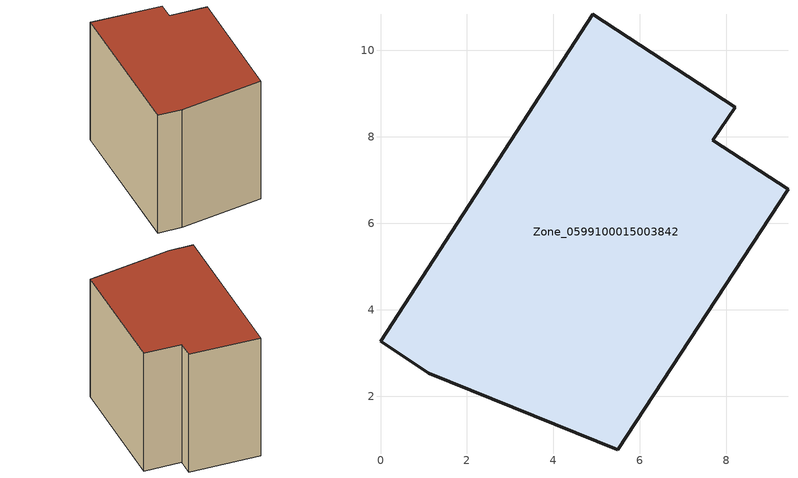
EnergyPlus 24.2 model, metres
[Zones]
Zone_0599100015003842
 floor ground (C_G): 4.91,10.84 8.2,8.69 7.69,7.92 9.42,6.78 5.49,0.76 1.12,2.54 0,3.27 z0.84
 wall outside (C_F): 8.2,8.69 4.91,10.84 0,3.27 1.12,2.54 5.49,0.76 9.42,6.78 7.69,7.92 8.2,8.69 z0.84:8.02
 roof outside (C_R): 5.49,0.76 9.42,6.78 7.69,7.92 8.2,8.69 4.91,10.84 0,3.27 1.12,2.54 z8.02
[BUILDING]
Pand.0599100015003842: North Axis=0; Terrain=City; Loads Convergence Tolerance Value=0.04; Temperature Convergence Tolerance Value=0.4; Solar Distribution=FullExterior; Maximum Number of Warmup Days=25; Minimum Number of Warmup Days=1
[Site:Location]
Rotterdam.The.Hague.AP_ZH_NLD Design_Conditions: Latitude=51.96; Longitude=4.45; Time Zone=1; Elevation=-4.5
[SITE:GROUNDTEMPERATURE:BUILDINGSURFACE]
18, 18, 18, 18, 18, 18, 18, 18, 18, 18, 18, 18
[MATERIAL] Thermal Absorptance=0.9; Solar Absorptance=0.7; Visible Absorptance=0.7
Name | Roughness | Thickness | Conductivity | Density | Specific Heat
G.TI.1965-1974 | MediumSmooth | 0.15 | 0.882353 | 540 | 1210
F.TI.1965-1974 | Rough | 0.3 | 0.697674 | 1920 | 840
R.TI.1965-1974 | MediumRough | 0.2 | 0.232558 | 1500 | 1000
[CONSTRUCTION]
C_G: G.TI.1965-1974
C_F: F.TI.1965-1974
C_R: R.TI.1965-1974
[ZONE]
Zone_0599100015003842: Type=1; Multiplier=1; Ceiling Height=Autocalculate; Volume=Autocalculate; Floor Area=autocalculate; Part of Total Floor Area=Yes
[ZONEINFILTRATION:DESIGNFLOWRATE]
Infil_Zone_0599100015003842: Zone or ZoneList or Space or SpaceList=Zone_0599100015003842; Schedule=AlwaysOn; Design Flow Rate Calculation Method=Flow/Area; Flow Rate per Floor Area=0.003; Constant Term Coefficient=1; Temperature Term Coefficient=0; Velocity Term Coefficient=0; Velocity Squared Term Coefficient=0
[HVACTEMPLATE:ZONE:IDEALLOADSAIRSYSTEM]
Zone_0599100015003842: Maximum Heating Supply Air Temperature=50; Minimum Cooling Supply Air Temperature=13; Maximum Heating Supply Air Humidity Ratio=0.0156; Minimum Cooling Supply Air Humidity Ratio=0.0077; Heating Limit=NoLimit; Cooling Limit=NoLimit; Dehumidification Control Type=ConstantSensibleHeatRatio; Cooling Sensible Heat Ratio=0.7; Dehumidification Setpoint=60; Humidification Control Type=None; Humidification Setpoint=30; Outdoor Air Method=None; Outdoor Air Flow Rate per Person=0.00944; Outdoor Air Flow Rate per Zone Floor Area=0; Outdoor Air Flow Rate per Zone=0; Demand Controlled Ventilation Type=None; Outdoor Air Economizer Type=NoEconomizer; Heat Recovery Type=None; Sensible Heat Recovery Effectiveness=0.7; Latent Heat Recovery Effectiveness=0.65
[ZONECONTROL:THERMOSTAT]
ThermostatControl_Zone_0599100015003842: Zone or ZoneList=Zone_0599100015003842; Control Type Schedule=DualSetpointControlType; Control 1=Thermostat_Zone_0599100015003842; Temperature Difference Between Cutout And Setpoint=0
[THERMOSTATSETPOINT:DUALSETPOINT]
Thermostat_Zone_0599100015003842: Heating Setpoint Temperature Schedule=HeatingSetpoint_Zone_0599100015003842; Cooling Setpoint Temperature Schedule=CoolingSetpoint_Zone_0599100015003842
[SCHEDULE:COMPACT]
HeatingSetpoint_Zone_0599100015003842: Through: 12/31, For: AllDays, Until: 24:00, 21
CoolingSetpoint_Zone_0599100015003842: Through: 12/31, For: AllDays, Until: 24:00, 24
DualSetpointControlType: Through: 12/31, For: AllDays, Until: 24:00, 4
AlwaysOn: Through: 12/31, For: AllDays, Until: 24:00, 1
